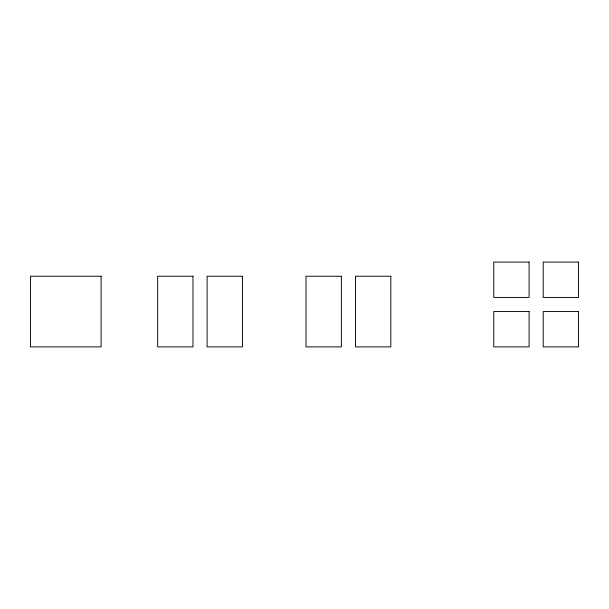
<?xml version="1.0" encoding="UTF-8"?>
<svg xmlns="http://www.w3.org/2000/svg" width="609" height="609" viewBox="0 0 609 609"><rect width="100%" height="100%" fill="white"/><g stroke="black" fill="none" stroke-linecap="round" stroke-linejoin="round"><path stroke-width="0.91" d="M529.084 262.098L493.754 262.098L493.754 297.436L529.084 297.436L529.084 262.098M578.55 262.098L543.22 262.098L543.22 297.436L578.55 297.436L578.55 262.098M101.117 276.235L30.45 276.235L30.45 346.902L101.117 346.902L101.117 276.235M192.977 276.235L157.647 276.235L157.647 346.902L192.977 346.902L192.977 276.235M242.443 276.235L207.106 276.235L207.106 346.902L242.443 346.902L242.443 276.235M341.367 276.235L306.038 276.235L306.038 346.902L341.367 346.902L341.367 276.235M390.833 276.235L355.504 276.235L355.504 346.902L390.833 346.902L390.833 276.235M529.084 311.564L493.754 311.564L493.754 346.902L529.084 346.902L529.084 311.564M578.55 311.564L543.22 311.564L543.22 346.902L578.55 346.902L578.55 311.564"/></g></svg>
